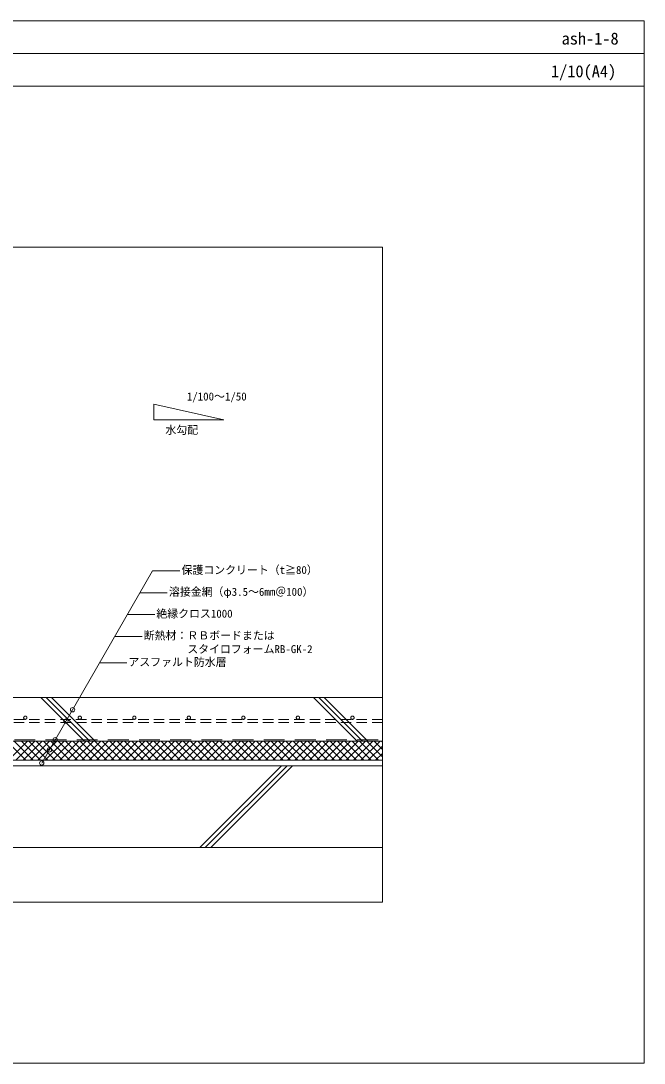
# Model space of a CAD drawing. Units: millimetres, scale not verified. Extents: x -1380 to 1380, y -955 to 955.
# Drawn here: x 237 to 1380, y -955 to 955 of the extents above; entities that cross this region are included whole.
import ezdxf
from ezdxf.enums import TextEntityAlignment as Align

# ---------------------------------------------------------------- set-up
doc = ezdxf.new("R2010")
doc.units = ezdxf.units.MM
doc.header["$LTSCALE"] = 3
doc.linetypes.add('USER1', pattern=[19.05, 12.7, -6.35])
doc.linetypes.add('USER2', pattern=[9.525, 6.35, -3.175])
for name, color, linetype, lineweight in [('0-0_0', 7, 'Continuous', 9), ('0-1_HATCH', 9, 'Continuous', 18), ('0-3_KUTAI', 3, 'Continuous', 18), ('0-4_BOUSUI', 1, 'Continuous', 18), ('0-5_MOJI', 7, 'Continuous', 18), ('0-8_dannnetu', 6, 'Continuous', 18), ('0-A_WAKU', 7, 'Continuous', 18), ('0-B_TENSEN', 4, 'USER2', 18), ('0-E_bousui2', 7, 'USER1', 9)]:
    doc.layers.add(name, color=color, linetype=linetype, lineweight=lineweight)
doc.styles.add('ＭＳ ゴシック', font='')
doc.styles.get('ＭＳ ゴシック').set_extended_font_data('MS Gothic')

msp = doc.modelspace()

# ---------------------------------------------------------------- linework, layer by layer
at = {"layer": '0-0_0', "lineweight": 18}
msp.add_line((-1380.043, 894.971), (1379.957, 894.971), dxfattribs=at)
msp.add_lwpolyline([(-900.043, -660.029), (899.957, -660.029), (899.957, 539.971), (-900.043, 539.971)], close=True, dxfattribs=at)
at = {"layer": '0-1_HATCH'}
for p, q in [((273.349, -285.029), (353.349, -365.029)), ((283.349, -285.029), (363.349, -365.029)), ((293.349, -285.029), (373.349, -365.029)), ((773.349, -285.029), (853.349, -365.029)), ((783.349, -285.029), (863.349, -365.029)), ((793.349, -285.029), (873.349, -365.029)), ((246.156, -400.029), (211.156, -365.029)), ((214.003, -400.029), (249.003, -365.029)), ((259.626, -400.029), (224.626, -365.029)), ((227.473, -400.029), (262.473, -365.029)), ((273.097, -400.029), (238.097, -365.029)), ((240.943, -400.029), (275.943, -365.029)), ((286.567, -400.029), (251.567, -365.029)), ((254.414, -400.029), (289.414, -365.029)), ((300.038, -400.029), (265.038, -365.029)), ((267.884, -400.029), (302.884, -365.029)), ((313.508, -400.029), (278.508, -365.029)), ((281.355, -400.029), (316.355, -365.029)), ((326.978, -400.029), (291.978, -365.029)), ((294.825, -400.029), (329.825, -365.029)), ((340.449, -400.029), (305.449, -365.029)), ((308.295, -400.029), (343.295, -365.029)), ((353.919, -400.029), (318.919, -365.029)), ((321.766, -400.029), (356.766, -365.029)), ((367.389, -400.029), (332.389, -365.029)), ((335.236, -400.029), (370.236, -365.029)), ((380.86, -400.029), (345.86, -365.029)), ((348.706, -400.029), (383.706, -365.029)), ((394.33, -400.029), (359.33, -365.029)), ((362.177, -400.029), (397.177, -365.029)), ((407.801, -400.029), (372.801, -365.029)), ((375.647, -400.029), (410.647, -365.029)), ((421.271, -400.029), (386.271, -365.029)), ((389.118, -400.029), (424.118, -365.029)), ((434.741, -400.029), (399.741, -365.029)), ((402.588, -400.029), (437.588, -365.029)), ((448.212, -400.029), (413.212, -365.029)), ((416.058, -400.029), (451.058, -365.029)), ((461.682, -400.029), (426.682, -365.029)), ((429.529, -400.029), (464.529, -365.029)), ((475.153, -400.029), (440.153, -365.029)), ((442.999, -400.029), (477.999, -365.029)), ((488.623, -400.029), (453.623, -365.029)), ((456.47, -400.029), (491.47, -365.029)), ((502.093, -400.029), (467.093, -365.029)), ((469.94, -400.029), (504.94, -365.029)), ((515.564, -400.029), (480.564, -365.029)), ((483.41, -400.029), (518.41, -365.029)), ((529.034, -400.029), (494.034, -365.029)), ((496.881, -400.029), (531.881, -365.029)), ((542.504, -400.029), (507.504, -365.029)), ((510.351, -400.029), (545.351, -365.029)), ((555.975, -400.029), (520.975, -365.029)), ((523.821, -400.029), (558.821, -365.029)), ((569.445, -400.029), (534.445, -365.029)), ((537.292, -400.029), (572.292, -365.029)), ((582.916, -400.029), (547.916, -365.029)), ((550.762, -400.029), (585.762, -365.029)), ((596.386, -400.029), (561.386, -365.029)), ((564.233, -400.029), (599.233, -365.029)), ((609.856, -400.029), (574.856, -365.029)), ((577.703, -400.029), (612.703, -365.029)), ((623.327, -400.029), (588.327, -365.029)), ((591.173, -400.029), (626.173, -365.029)), ((636.797, -400.029), (601.797, -365.029)), ((604.644, -400.029), (639.644, -365.029)), ((650.268, -400.029), (615.268, -365.029)), ((618.114, -400.029), (653.114, -365.029)), ((663.738, -400.029), (628.738, -365.029)), ((631.584, -400.029), (666.584, -365.029)), ((677.208, -400.029), (642.208, -365.029)), ((645.055, -400.029), (680.055, -365.029)), ((690.679, -400.029), (655.679, -365.029)), ((658.525, -400.029), (693.525, -365.029)), ((704.149, -400.029), (669.149, -365.029)), ((671.996, -400.029), (706.996, -365.029)), ((717.619, -400.029), (682.619, -365.029)), ((685.466, -400.029), (720.466, -365.029)), ((731.09, -400.029), (696.09, -365.029)), ((698.936, -400.029), (733.936, -365.029)), ((744.56, -400.029), (709.56, -365.029)), ((712.407, -400.029), (747.407, -365.029)), ((758.031, -400.029), (723.031, -365.029)), ((725.877, -400.029), (760.877, -365.029)), ((771.501, -400.029), (736.501, -365.029)), ((739.348, -400.029), (774.348, -365.029)), ((784.971, -400.029), (749.971, -365.029)), ((752.818, -400.029), (787.818, -365.029)), ((798.442, -400.029), (763.442, -365.029)), ((766.288, -400.029), (801.288, -365.029)), ((811.912, -400.029), (776.912, -365.029)), ((779.759, -400.029), (814.759, -365.029)), ((825.383, -400.029), (790.383, -365.029)), ((793.229, -400.029), (828.229, -365.029)), ((838.853, -400.029), (803.853, -365.029)), ((806.699, -400.029), (841.699, -365.029)), ((852.323, -400.029), (817.323, -365.029)), ((820.17, -400.029), (855.17, -365.029)), ((865.794, -400.029), (830.794, -365.029)), ((833.64, -400.029), (868.64, -365.029)), ((879.264, -400.029), (844.264, -365.029)), ((847.111, -400.029), (882.111, -365.029)), ((892.734, -400.029), (857.734, -365.029)), ((860.581, -400.029), (895.581, -365.029)), ((899.957, -393.781), (871.205, -365.029)), ((874.051, -400.029), (899.957, -374.123)), ((899.957, -380.311), (884.675, -365.029)), ((899.957, -366.84), (898.146, -365.029)), ((887.522, -400.029), (899.957, -387.593)), ((564.957, -560.029), (714.957, -410.029)), ((574.957, -560.029), (724.957, -410.029)), ((584.957, -560.029), (734.957, -410.029))]:
    msp.add_line(p, q, dxfattribs=at)
at = {"layer": '0-3_KUTAI'}
for p, q in [((899.957, -285.029), (-26.043, -285.029)), ((899.957, -560.029), (-400.043, -560.029))]:
    msp.add_line(p, q, dxfattribs=at)
msp.add_lwpolyline([(899.957, -410.029), (-400.043, -410.029), (-400.043, -60.029)], dxfattribs=at)
at = {"layer": '0-4_BOUSUI'}
msp.add_lwpolyline([(899.957, -400.029), (-346.403, -400.029), (-390.043, -356.389), (-390.043, -100.029)], dxfattribs=at)
at = {"layer": '0-5_MOJI'}
for p, q in [((455.42, -93.055), (505.42, -93.055)), ((432.326, -133.055), (482.326, -133.055)), ((409.232, -173.055), (459.232, -173.055)), ((381.138, -221.716), (431.138, -221.716))]:
    msp.add_line(p, q, dxfattribs=at)
msp.add_lwpolyline([(480.558, 223.801), (608.937, 223.801), (480.558, 252.307)], close=True, dxfattribs=at)
msp.add_lwpolyline([(528.514, -53.055), (478.514, -53.055), (275.253, -405.114)], dxfattribs=at)
for centre in [(331.63, -307.352), (319.618, -328.158), (299.84, -362.529), (289.241, -380.885), (275.253, -405.114)]:
    msp.add_circle(centre, 4, dxfattribs=at)
at = {"layer": '0-8_dannnetu'}
msp.add_line((899.957, -365.029), (-346.403, -365.029), dxfattribs=at)
at = {"layer": '0-A_WAKU'}
for points in [[(1379.957, 834.971), (-1380.043, 834.971), (-1380.043, 954.971), (1379.957, 954.971)], [(-1380.043, -955.029), (1379.957, -955.029), (1379.957, 954.971), (-1380.043, 954.971)]]:
    msp.add_lwpolyline(points, close=True, dxfattribs=at)
at = {"layer": '0-B_TENSEN'}
msp.add_line((899.957, -331.029), (19.957, -331.029), dxfattribs=at)
msp.add_lwpolyline([(899.957, -325.029), (19.957, -325.029), (19.957, -331.029)], dxfattribs=at)
for centre in [(244.957, -322.029), (344.957, -322.029), (444.957, -322.029), (544.957, -322.029), (644.957, -322.029), (744.957, -322.029), (844.957, -322.029)]:
    msp.add_circle(centre, 3, dxfattribs=at)
at = {"layer": '0-E_bousui2'}
msp.add_line((-346.403, -362.529), (899.957, -362.529), dxfattribs=at)

# ---------------------------------------------------------------- texts
at = {"layer": '0-5_MOJI', "style": 'ＭＳ ゴシック'}
for s, p in [('1/100～1/50', (541.276, 254.852)), ('水勾配', (501.943, 193.534)), ('保護コンクリート（t≧80）', (531.514, -63.055)), ('溶接金網（φ3.5～6mm＠100）', (508.42, -103.055)), ('絶縁クロス1000', (485.326, -143.055)), ('断熱材：ＲＢボードまたは', (462.232, -183.055)), ('        スタイロフォームRB-GK-2', (462.232, -208.055)), ('アスファルト防水層', (434.138, -231.716))]:
    msp.add_text(s, height=14.66, dxfattribs=at).set_placement(p, align=Align.BOTTOM_LEFT)
at = {"layer": '0-A_WAKU', "style": 'ＭＳ ゴシック'}
for s, p in [('ash-1-8', (1228.511, 904.971)), ('1/10(A4)', (1209.018, 844.971))]:
    msp.add_text(s, height=21.99, dxfattribs=at).set_placement(p, align=Align.BOTTOM_LEFT)

doc.saveas('drawing.dxf')
